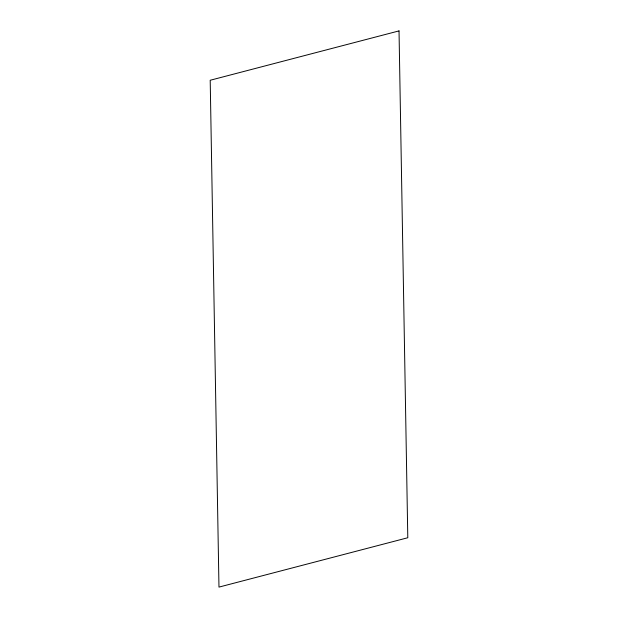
<?xml version="1.0" encoding="UTF-8"?>
<svg xmlns="http://www.w3.org/2000/svg" width="618" height="618" viewBox="0 0 618 618"><rect width="100%" height="100%" fill="white"/><g stroke="black" fill="none" stroke-linecap="round" stroke-linejoin="round"><path stroke-width="0.93" d="M399.027 30.9L210.205 80.255L218.973 587.1L407.795 537.745L399.027 30.9"/></g></svg>
